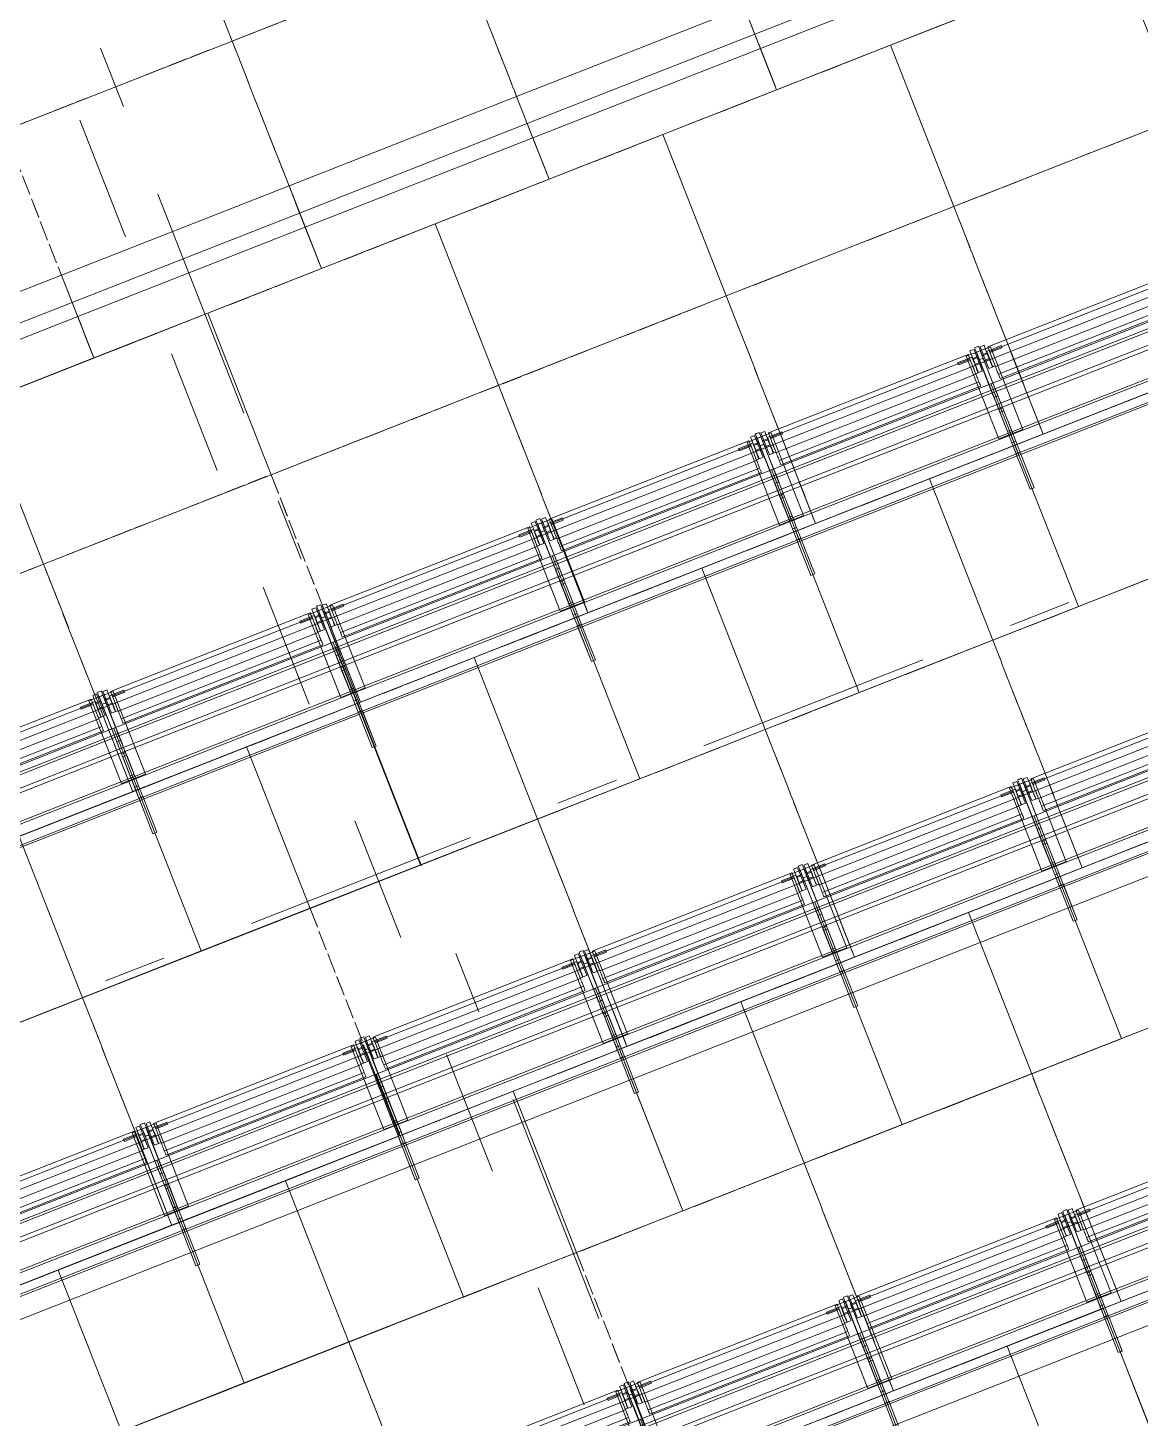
# Model space of a CAD drawing. Header units: millimetres. Extents: x -50172 to 74273, y -80883 to 11206.
# Drawn here: x -20496 to -17993, y -63313 to -60186 of the extents above; entities that cross this region are included whole.
import ezdxf
from ezdxf.enums import TextEntityAlignment as Align

# ---------------------------------------------------------------- set-up
doc = ezdxf.new("R2010")
doc.units = ezdxf.units.MM
doc.header["$MEASUREMENT"] = 0
for name, pattern in [('Dashed', [564.444447, 282.222223, -282.222223]), ('Double Dashed', [1093.611073, 529.166651, -211.666656, 141.111112, -211.666656]), ('Hidden Line', [55, 45, -10])]:
    doc.linetypes.add(name, pattern=pattern)
for name, color, linetype in [('A-25-M_Wall_Ext', 7, 'Continuous'), ('A-95-MC_Marker_Section_P2.Marker', 7, 'Continuous'), ('New_A-05-M_Gross_Int_Plant', 7, 'Continuous'), ('New_A-15-MG_Structural_Grid_Phase_2', 7, 'Continuous'), ('New_A-20-M_Floor_Slab', 7, 'Continuous'), ('New_A-35-M_FFE_Fixed', 7, 'Continuous')]:
    doc.layers.add(name, color=color, linetype=linetype)
for name, color, linetype, lineweight in [('A-25-M_Wall_Ext_Pen_No__1', 7, 'Continuous', 13), ('A-95-MC_Marker_Section_P2.Marker_Pen_No__1', 7, 'Continuous', 13), ('New_A-20-M_Floor_Slab_Pen_No__89', 8, 'Continuous', 20), ('New_A-35-M_FFE_Fixed_Pen_No__1', 7, 'Continuous', 13), ('New_A-35-M_FFE_Fixed_Pen_No__101', 252, 'Continuous', 15), ('New_A-95-P_Drawing_Pen_No__1', 7, 'Continuous', 13), ('New_ArchiCAD Zone Stamps_Pen_No__6', 7, 'Continuous', 35)]:
    doc.layers.add(name, color=color, linetype=linetype, lineweight=lineweight)
for name, color, linetype, lineweight, true_color in [('A-25-M_Wall_Ext_Pen_No__107', 7, 'Continuous', 15, 0xa6a6a6), ('New_A-05-M_Gross_Int_Plant_Pen_No__74', 7, 'Continuous', 20, 0x606060), ('New_A-15-MG_Structural_Grid_Phase_2_Pen_No__222', 7, 'Continuous', 13, 0x65af33), ('New_A-35-M_FFE_Fixed_Pen_No__102', 7, 'Continuous', 15, 0xcccccc)]:
    doc.layers.add(name, color=color, linetype=linetype, lineweight=lineweight, true_color=true_color)
doc.styles.add('GENERATED_STYLE_1', font='')
doc.styles.add('GENERATED_STYLE_3', font='')
doc.styles.add('GENERATED_STYLE_4', font='')
doc.styles.get('GENERATED_STYLE_1').set_extended_font_data('Arial', bold=True)
doc.styles.get('GENERATED_STYLE_3').set_extended_font_data('Arial')
doc.styles.get('GENERATED_STYLE_4').set_extended_font_data('Swis721 BT')
pattern_1 = [(60, (0, 0), (-43.30127, 25), []), (120, (0, 0), (43.30127, 25), [])]

# ---------------------------------------------------------------- blocks, each defined once
blk = doc.blocks.new('Slab_1_1', base_point=(-15913.9, -60223.1))
at = {"layer": 'New_A-20-M_Floor_Slab_Pen_No__89', "linetype": 'Continuous', "flags": 128}
blk.add_lwpolyline([(-15913.9, -60223.1), (-23563.9, -63227.3), (-23449.1, -64244), (-15306.1, -61046.2)], close=True, dxfattribs=at)
blk = doc.blocks.new('Slab_2_1', base_point=(-15335.8, -61005.9))
at = {"layer": 'New_A-20-M_Floor_Slab_Pen_No__89', "linetype": 'Continuous', "flags": 128}
blk.add_lwpolyline([(-15335.8, -61005.9), (-23454.7, -64194.3), (-23339.9, -65211), (-14728.1, -61829.1)], close=True, dxfattribs=at)
blk = doc.blocks.new('Slab_3_1', base_point=(-14757.8, -61788.8))
at = {"layer": 'New_A-20-M_Floor_Slab_Pen_No__89', "linetype": 'Continuous', "flags": 128}
blk.add_lwpolyline([(-14757.8, -61788.8), (-23345.5, -65161.3), (-23230.8, -66178), (-14150, -62611.9)], close=True, dxfattribs=at)
blk = doc.blocks.new('VENTS__3_1', base_point=(-30958.5, -71277.4))
at = {"layer": 'New_A-05-M_Gross_Int_Plant_Pen_No__74', "linetype": 'Continuous'}
blk.add_arc((-26782.7, -43787.3), 28124.1, 246.43121, 336.44961, dxfattribs=at)
at = {"layer": 'New_ArchiCAD Zone Stamps_Pen_No__6'}
for tag, height, style, p in [('ROOM_NAME', 250, 'GENERATED_STYLE_1', (-31302.6, -70145.2)), ('zoneNameLine2', 250, 'GENERATED_STYLE_1', (-31491, -70577.3)), ('measuredAreaCode', 200, 'GENERATED_STYLE_3', (-31679.5, -70998)), ('DUMMY_649', 200, 'GENERATED_STYLE_3', (-31372.1, -71132.1)), ('DUMMY_650', 200, 'GENERATED_STYLE_3', (-30882.7, -71345.4)), ('DUMMY_651', 133.3, 'GENERATED_STYLE_3', (-30603.4, -71452))]:
    blk.add_attdef(tag, text='', height=height, rotation=336.4404, dxfattribs=dict(at, style=style)).set_placement(p, align=Align.TOP_LEFT)
blk = doc.blocks.new('Wall_156_1', base_point=(-38294.6, -69816.9))
at = {"layer": 'A-25-M_Wall_Ext_Pen_No__107', "linetype": 'Continuous', "lineweight": 0, "true_color": 0x535353}
for points in [[(-38161.1, -69523.8, 0.417286), (-920.9, -54882.6), (-922.8, -54881.8, -0.417285), (-38160.3, -69522)], [(-38224.1, -69662.2, 0.417299), (-781.4, -54943), (-783.3, -54942.2, -0.417299), (-38223.3, -69660.3)]]:
    blk.add_hatch(color=251, dxfattribs=at).paths.add_polyline_path(points)
at = {"layer": 'A-25-M_Wall_Ext_Pen_No__107', "linetype": 'Continuous'}
h = blk.add_hatch(dxfattribs=at)
h.set_pattern_fill('Plaster_0001', color=256, style=0, pattern_type=2)
h.set_pattern_definition([(201.458, (0, 0), (-63.3617, 161.19955), [0, -100]), (201.458, (-14.85, -98.89), (-63.3617, 161.19955), [0, -100])])
h.paths.add_polyline_path([(-38160.3, -69522, 0.417285), (-922.8, -54881.8), (-936.5, -54875.8, -0.417284), (-38154.1, -69508.4)])
h = blk.add_hatch(dxfattribs=at)
h.set_pattern_fill('Plywood_0001', color=256, style=0, pattern_type=2)
h.set_pattern_definition([(0, (0, 0), (0, 200), [])])
h.paths.add_polyline_path([(-38231.6, -69678.5, 0.417301), (-764.9, -54950.1), (-781.4, -54943, -0.417299), (-38224.1, -69662.2)])
h = blk.add_hatch(dxfattribs=at)
h.set_pattern_fill('Batt_Insulation_0001', color=256, style=0, pattern_type=2)
h.set_pattern_definition(pattern_1)
h.paths.add_polyline_path([(-38273, -69769.5, 0.41731), (-673.1, -54989.8), (-764.9, -54950.1, -0.417301), (-38231.6, -69678.5)])
blk.add_hatch(color=256, dxfattribs=at).paths.add_polyline_path([(-38294.6, -69816.9, 0.417314), (-625.4, -55010.5), (-650.2, -54999.7, -0.417312), (-38283.4, -69792.3)])
h = blk.add_hatch(dxfattribs=at)
h.set_pattern_fill('Batt_Insulation_0001', color=256, style=0, pattern_type=2)
h.set_pattern_definition(pattern_1)
h.paths.add_polyline_path([(-38283.4, -69792.3, 0.417312), (-650.2, -54999.7), (-673.1, -54989.8, -0.41731), (-38273, -69769.5)])
at = {"layer": 'A-25-M_Wall_Ext_Pen_No__1', "linetype": 'Continuous'}
for radius, start, end in [(28147.8, 246.16247, 336.76276), (28145.8, 246.16252, 336.76277), (28130.8, 246.16287, 336.76285), (28299.8, 246.15895, 336.76189), (28297.8, 246.159, 336.7619), (28317.8, 246.15854, 336.76179), (28469.8, 246.15506, 336.76093), (28442.8, 246.15567, 336.76108), (28417.8, 246.15624, 336.76122)]:
    blk.add_arc((-26785.3, -43777.2), radius, start, end, dxfattribs=at)
blk = doc.blocks.new('Montpelier with surface')
at = {"layer": 'New_A-35-M_FFE_Fixed_Pen_No__1', "linetype": 'Continuous'}
for p, q in [((0, 534.8), (0, 4.8)), ((390, 534.8), (0, 534.8)), ((285, 539.6), (370, 539.6)), ((285, 530), (285, 539.6)), ((370, 539.6), (371, 539.6)), ((370, 530), (370, 539.6)), ((370, 4.8), (370, 534.8)), ((370, 534.8), (414.6, 534.8)), ((371, 539.6), (397.3, 539.6)), ((371, 530), (371, 539.6)), ((390, 4.8), (390, 534.8)), ((397.3, 530), (397.3, 539.6)), ((397.3, 539.6), (424.7, 539.6)), ((414.6, 534.8), (415.5, 534.8)), ((414.6, 4.8), (414.6, 534.8)), ((415.5, 534.8), (416.5, 534.8)), ((416, 539.1), (616, 539.1)), ((416, 539.1), (416, 505.4)), ((416.5, 534.8), (417.4, 534.8)), ((417.4, 534.8), (418.3, 534.8)), ((418.3, 534.8), (419, 534.8)), ((419, 534.8), (419.6, 534.8)), ((419.6, 534.8), (420, 534.8)), ((420, 534.8), (420.2, 534.8)), ((420.2, 4.8), (420.2, 534.8)), ((420.2, 534.8), (480, 534.8)), ((424.7, 530), (424.7, 539.6)), ((424.7, 539.6), (470.9, 539.6)), ((470.9, 539.6), (477.4, 539.6)), ((470.9, 530), (470.9, 539.6)), ((477.4, 539.6), (478.6, 539.6)), ((477.4, 530), (477.4, 539.6)), ((478.6, 539.6), (480.7, 539.6)), ((480, 534.8), (482.5, 534.8)), ((480, 4.8), (480, 534.8)), ((480.7, 539.6), (483.7, 539.6)), ((482.5, 534.8), (485.7, 534.8)), ((483.7, 539.6), (487.4, 539.6)), ((485.7, 534.8), (489.5, 534.8)), ((487.4, 539.6), (491.7, 539.6)), ((489.5, 534.8), (493.9, 534.8)), ((491.7, 539.6), (496.6, 539.6)), ((493.9, 534.8), (499, 534.8)), ((496.6, 539.6), (501.7, 539.6)), ((499, 534.8), (504.7, 534.8)), ((501.7, 539.6), (507.1, 539.6)), ((504.7, 534.8), (511, 534.8)), ((507.1, 539.6), (597.9, 539.6)), ((507.1, 530), (507.1, 539.6)), ((511, 534.8), (517.9, 534.8)), ((517.9, 534.8), (525.2, 534.8)), ((517.9, 4.8), (517.9, 534.8)), ((525.2, 534.8), (530.9, 534.8)), ((530.9, 534.8), (535, 534.8)), ((535, 534.8), (537.4, 534.8)), ((537.4, 534.8), (538.2, 534.8)), ((538.2, 4.8), (538.2, 534.8)), ((597.9, 539.6), (608.1, 539.6)), ((597.9, 530), (597.9, 539.6)), ((608.1, 539.6), (617, 539.6)), ((616, 539.1), (616, 505.4)), ((617, 539.6), (623.5, 539.6)), ((623.5, 539.6), (626.7, 539.6)), ((626.7, 530), (626.7, 539.6)), ((285, 530), (370, 530)), ((370, 530), (371, 530)), ((371, 530), (397.3, 530)), ((397.3, 530), (424.7, 530)), ((416, 505.4), (616, 505.4)), ((424.7, 530), (470.9, 530)), ((470.9, 530), (477.4, 530)), ((477.4, 530), (478.6, 530)), ((478.6, 530), (480.7, 530)), ((480.7, 530), (483.7, 530)), ((483.7, 530), (487.4, 530)), ((487.4, 530), (491.7, 530)), ((491.7, 530), (496.6, 530)), ((496.6, 530), (501.7, 530)), ((501.7, 530), (507.1, 530)), ((507.1, 530), (597.9, 530)), ((541.1, 28.4), (541.1, 511.2)), ((541.1, 511.2), (541.7, 511.2)), ((541.7, 511.2), (543.1, 511.2)), ((543.1, 511.2), (545.3, 511.2)), ((545.3, 511.2), (548.1, 511.2)), ((548.1, 511.2), (551.8, 511.2)), ((551.8, 511.2), (552.7, 511.2)), ((551.8, 28.4), (551.8, 511.2)), ((552.7, 511.2), (554.3, 511.2)), ((554.3, 511.2), (556.3, 511.2)), ((556.3, 511.2), (558.8, 511.2)), ((558.8, 511.2), (561.5, 511.2)), ((561.5, 511.2), (564.4, 511.2)), ((564.4, 511.2), (567.4, 511.2)), ((567.4, 511.2), (570.4, 511.2)), ((570.4, 511.2), (607, 511.2)), ((570.4, 28.4), (570.4, 511.2)), ((571.6, 527.1), (573.6, 527.1)), ((571.6, 527.1), (571.6, 517.7)), ((571.6, 517.7), (573.6, 517.7)), ((571.6, 517), (572.4, 517)), ((571.6, 517), (571.6, 511.2)), ((571.6, 511.2), (572.4, 511.2)), ((572.4, 517), (574.9, 517)), ((572.4, 511.2), (574.9, 511.2)), ((573.6, 527.1), (579.3, 527.1)), ((573.6, 517.7), (579.3, 517.7)), ((574.9, 517), (578.9, 517)), ((574.9, 511.2), (578.9, 511.2)), ((578.9, 517), (584, 517)), ((578.9, 511.2), (584, 511.2)), ((579.3, 527.1), (587.8, 527.1)), ((579.3, 517.7), (587.8, 517.7)), ((584, 517), (590.1, 517)), ((584, 511.2), (590.1, 511.2)), ((587.8, 527.1), (597.9, 527.1)), ((587.8, 517.7), (597.9, 517.7)), ((589.7, 530.3), (590.2, 530.3)), ((589.7, 530.3), (589.7, 517.7)), ((589.7, 517.7), (590.2, 517.7)), ((590.1, 517), (596.6, 517)), ((590.1, 511.2), (596.6, 511.2)), ((590.2, 530.3), (591.7, 530.3)), ((590.2, 517.7), (591.7, 517.7)), ((591.7, 530.3), (594, 530.3)), ((591.7, 517.7), (594, 517.7)), ((592.1, 530.3), (592.7, 530.3)), ((592.1, 530.3), (592.1, 517.7)), ((592.1, 517.7), (592.7, 517.7)), ((592.7, 530.3), (594.2, 530.3)), ((592.7, 517.7), (594.2, 517.7)), ((594, 530.3), (596.7, 530.3)), ((594, 517.7), (596.7, 517.7)), ((594.2, 530.3), (596.5, 530.3)), ((594.2, 517.7), (596.5, 517.7)), ((596.5, 530.3), (599.1, 530.3)), ((596.5, 517.7), (599.1, 517.7)), ((596.6, 517), (603.3, 517)), ((596.6, 511.2), (603.3, 511.2)), ((596.7, 530.3), (599.4, 530.3)), ((596.7, 517.7), (599.4, 517.7)), ((597.9, 530), (608.1, 530)), ((597.9, 527.1), (608, 527.1)), ((597.9, 517.7), (608, 517.7)), ((599.1, 530.3), (601.8, 530.3)), ((599.1, 517.7), (601.8, 517.7)), ((599.4, 530.3), (601.6, 530.3)), ((599.4, 517.7), (601.6, 517.7)), ((601.6, 530.3), (603.2, 530.3)), ((601.6, 517.7), (603.2, 517.7)), ((601.8, 530.3), (604.1, 530.3)), ((601.8, 517.7), (604.1, 517.7)), ((603.2, 530.3), (603.7, 530.3)), ((603.2, 517.7), (603.7, 517.7)), ((603.3, 517), (609.5, 517)), ((603.3, 511.2), (609.5, 511.2)), ((603.7, 530.3), (603.7, 517.7)), ((604.1, 530.3), (605.6, 530.3)), ((604.1, 517.7), (605.6, 517.7)), ((604.5, 511.2), (604.5, 482.3)), ((604.5, 511.2), (609.5, 511.2)), ((605.6, 530.3), (606.1, 530.3)), ((605.6, 517.7), (606.1, 517.7)), ((606.1, 530.3), (606.1, 517.7)), ((607, 511.2), (609.5, 511.2)), ((607, 28.4), (607, 511.2)), ((608, 527.1), (616.5, 527.1)), ((608, 517.7), (616.5, 517.7)), ((608.1, 530), (617, 530)), ((609.5, 517), (609.5, 511.2)), ((609.5, 511.2), (611.9, 511.2)), ((609.5, 511.2), (609.5, 482.3)), ((611.9, 511.2), (613.9, 511.2)), ((613.9, 511.2), (615.5, 511.2)), ((615.5, 511.2), (616.8, 511.2)), ((616.5, 527.1), (622.2, 527.1)), ((616.5, 517.7), (622.2, 517.7)), ((616.8, 511.2), (617.6, 511.2)), ((617, 530), (623.5, 530)), ((617.6, 511.2), (617.9, 511.2)), ((617.9, 28.4), (617.9, 511.2)), ((622.2, 527.1), (624.2, 527.1)), ((622.2, 517.7), (624.2, 517.7)), ((623.5, 530), (626.7, 530)), ((624.2, 527.1), (624.2, 517.7)), ((604.5, 482.3), (609.5, 482.3)), ((416, 0), (416, 33.7)), ((416, 33.7), (616, 33.7)), ((604.5, 28.4), (604.5, 57.3)), ((604.5, 57.3), (609.5, 57.3)), ((609.5, 28.4), (609.5, 57.3)), ((616, 0), (616, 33.7)), ((0, 4.8), (390, 4.8)), ((285, 9.6), (370, 9.6)), ((285, 0), (285, 9.6)), ((370, 9.6), (371, 9.6)), ((370, 0), (370, 9.6)), ((370, 4.8), (414.6, 4.8)), ((371, 9.6), (397.3, 9.6)), ((371, 0), (371, 9.6)), ((397.3, 9.6), (424.7, 9.6)), ((397.3, 0), (397.3, 9.6)), ((414.6, 4.8), (415.5, 4.8)), ((415.5, 4.8), (416.5, 4.8)), ((416.5, 4.8), (417.4, 4.8)), ((417.4, 4.8), (418.3, 4.8)), ((418.3, 4.8), (419, 4.8)), ((419, 4.8), (419.6, 4.8)), ((419.6, 4.8), (420, 4.8)), ((420, 4.8), (420.2, 4.8)), ((420.2, 4.8), (480, 4.8)), ((424.7, 9.6), (470.9, 9.6)), ((424.7, 0), (424.7, 9.6)), ((470.9, 9.6), (477.4, 9.6)), ((470.9, 0), (470.9, 9.6)), ((477.4, 9.6), (478.6, 9.6)), ((477.4, 0), (477.4, 9.6)), ((478.6, 9.6), (480.7, 9.6)), ((480, 4.8), (482.5, 4.8)), ((480.7, 9.6), (483.7, 9.6)), ((482.5, 4.8), (485.7, 4.8)), ((483.7, 9.6), (487.4, 9.6)), ((485.7, 4.8), (489.5, 4.8)), ((487.4, 9.6), (491.7, 9.6)), ((489.5, 4.8), (493.9, 4.8)), ((491.7, 9.6), (496.6, 9.6)), ((493.9, 4.8), (499, 4.8)), ((496.6, 9.6), (501.7, 9.6)), ((499, 4.8), (504.7, 4.8)), ((501.7, 9.6), (507.1, 9.6)), ((504.7, 4.8), (511, 4.8)), ((507.1, 9.6), (597.9, 9.6)), ((507.1, 0), (507.1, 9.6)), ((511, 4.8), (517.9, 4.8)), ((517.9, 4.8), (525.2, 4.8)), ((525.2, 4.8), (530.9, 4.8)), ((530.9, 4.8), (535, 4.8)), ((535, 4.8), (537.4, 4.8)), ((537.4, 4.8), (538.2, 4.8)), ((541.1, 28.4), (541.7, 28.4)), ((541.7, 28.4), (543.1, 28.4)), ((543.1, 28.4), (545.3, 28.4)), ((545.3, 28.4), (548.1, 28.4)), ((548.1, 28.4), (551.8, 28.4)), ((551.8, 28.4), (552.7, 28.4)), ((552.7, 28.4), (554.3, 28.4)), ((554.3, 28.4), (556.3, 28.4)), ((556.3, 28.4), (558.8, 28.4)), ((558.8, 28.4), (561.5, 28.4)), ((561.5, 28.4), (564.4, 28.4)), ((564.4, 28.4), (567.4, 28.4)), ((567.4, 28.4), (570.4, 28.4)), ((570.4, 28.4), (607, 28.4)), ((571.6, 22.6), (571.6, 28.4)), ((571.6, 28.4), (572.4, 28.4)), ((571.6, 22.6), (572.4, 22.6)), ((571.6, 21.9), (573.6, 21.9)), ((571.6, 12.5), (571.6, 21.9)), ((571.6, 12.5), (573.6, 12.5)), ((572.4, 28.4), (574.9, 28.4)), ((572.4, 22.6), (574.9, 22.6)), ((573.6, 21.9), (579.3, 21.9)), ((573.6, 12.5), (579.3, 12.5)), ((574.9, 28.4), (578.9, 28.4)), ((574.9, 22.6), (578.9, 22.6)), ((578.9, 28.4), (584, 28.4)), ((578.9, 22.6), (584, 22.6)), ((579.3, 21.9), (587.8, 21.9)), ((579.3, 12.5), (587.8, 12.5)), ((584, 28.4), (590.1, 28.4)), ((584, 22.6), (590.1, 22.6)), ((587.8, 21.9), (597.9, 21.9)), ((587.8, 12.5), (597.9, 12.5)), ((589.7, 9.3), (589.7, 21.9)), ((589.7, 21.9), (590.2, 21.9)), ((589.7, 9.3), (590.2, 9.3)), ((590.1, 28.4), (596.6, 28.4)), ((590.1, 22.6), (596.6, 22.6)), ((590.2, 21.9), (591.7, 21.9)), ((590.2, 9.3), (591.7, 9.3)), ((591.7, 21.9), (594, 21.9)), ((591.7, 9.3), (594, 9.3)), ((592.1, 9.3), (592.1, 21.9)), ((592.1, 21.9), (592.7, 21.9)), ((592.1, 9.3), (592.7, 9.3)), ((592.7, 21.9), (594.2, 21.9)), ((592.7, 9.3), (594.2, 9.3)), ((594, 21.9), (596.7, 21.9)), ((594, 9.3), (596.7, 9.3)), ((594.2, 21.9), (596.5, 21.9)), ((594.2, 9.3), (596.5, 9.3)), ((596.5, 21.9), (599.1, 21.9)), ((596.5, 9.3), (599.1, 9.3)), ((596.6, 28.4), (603.3, 28.4)), ((596.6, 22.6), (603.3, 22.6)), ((596.7, 21.9), (599.4, 21.9)), ((596.7, 9.3), (599.4, 9.3)), ((597.9, 21.9), (608, 21.9)), ((597.9, 12.5), (608, 12.5)), ((597.9, 9.6), (608.1, 9.6)), ((597.9, 0), (597.9, 9.6)), ((599.1, 21.9), (601.8, 21.9)), ((599.1, 9.3), (601.8, 9.3)), ((599.4, 21.9), (601.6, 21.9)), ((599.4, 9.3), (601.6, 9.3)), ((601.6, 21.9), (603.2, 21.9)), ((601.6, 9.3), (603.2, 9.3)), ((601.8, 21.9), (604.1, 21.9)), ((601.8, 9.3), (604.1, 9.3)), ((603.2, 21.9), (603.7, 21.9)), ((603.2, 9.3), (603.7, 9.3)), ((603.3, 28.4), (609.5, 28.4)), ((603.3, 22.6), (609.5, 22.6)), ((603.7, 9.3), (603.7, 21.9)), ((604.1, 21.9), (605.6, 21.9)), ((604.1, 9.3), (605.6, 9.3)), ((604.5, 28.4), (609.5, 28.4)), ((605.6, 21.9), (606.1, 21.9)), ((605.6, 9.3), (606.1, 9.3)), ((606.1, 9.3), (606.1, 21.9)), ((607, 28.4), (609.5, 28.4)), ((608, 21.9), (616.5, 21.9)), ((608, 12.5), (616.5, 12.5)), ((608.1, 9.6), (617, 9.6)), ((609.5, 22.6), (609.5, 28.4)), ((609.5, 28.4), (611.9, 28.4)), ((611.9, 28.4), (613.9, 28.4)), ((613.9, 28.4), (615.5, 28.4)), ((615.5, 28.4), (616.8, 28.4)), ((616.5, 21.9), (622.2, 21.9)), ((616.5, 12.5), (622.2, 12.5)), ((616.8, 28.4), (617.6, 28.4)), ((617, 9.6), (623.5, 9.6)), ((617.6, 28.4), (617.9, 28.4)), ((622.2, 21.9), (624.2, 21.9)), ((622.2, 12.5), (624.2, 12.5)), ((623.5, 9.6), (626.7, 9.6)), ((624.2, 12.5), (624.2, 21.9)), ((626.7, 0), (626.7, 9.6)), ((285, 0), (370, 0)), ((370, 0), (371, 0)), ((371, 0), (397.3, 0)), ((397.3, 0), (424.7, 0)), ((416, 0), (616, 0)), ((424.7, 0), (470.9, 0)), ((470.9, 0), (477.4, 0)), ((477.4, 0), (478.6, 0)), ((478.6, 0), (480.7, 0)), ((480.7, 0), (483.7, 0)), ((483.7, 0), (487.4, 0)), ((487.4, 0), (491.7, 0)), ((491.7, 0), (496.6, 0)), ((496.6, 0), (501.7, 0)), ((501.7, 0), (507.1, 0)), ((507.1, 0), (597.9, 0)), ((597.9, 0), (608.1, 0)), ((608.1, 0), (617, 0)), ((617, 0), (623.5, 0)), ((623.5, 0), (626.7, 0))]:
    blk.add_line(p, q, dxfattribs=at)
blk = doc.blocks.new('Standard grid marker_10')
at = {"layer": 'New_A-15-MG_Structural_Grid_Phase_2_Pen_No__222', "linetype": 'Double Dashed'}
blk.add_line((2590.8, 0), (19514.6, 0), dxfattribs=at)
at = {"layer": 'New_A-15-MG_Structural_Grid_Phase_2_Pen_No__222', "style": 'GENERATED_STYLE_4'}
for tag, p in [('AC_MarkerText_1_0', (-500, 43.2)), ('AC_MarkerText_1_1', (22605.4, 43.2))]:
    blk.add_attdef(tag, text='', height=350, rotation=225.0159, dxfattribs=at).set_placement(p, align=Align.MIDDLE_CENTER)
blk = doc.blocks.new('Standard grid marker_17')
at = {"layer": 'New_A-15-MG_Structural_Grid_Phase_2_Pen_No__222', "linetype": 'Double Dashed'}
blk.add_line((1813.2, 0), (6970.5, 0), dxfattribs=at)
blk = doc.blocks.new('Standard grid marker_24')
at = {"layer": 'New_A-15-MG_Structural_Grid_Phase_2_Pen_No__222', "linetype": 'Double Dashed'}
blk.add_arc((0, 0), 27977.6, 0, 90.63597, dxfattribs=at)
at = {"layer": 'New_A-15-MG_Structural_Grid_Phase_2_Pen_No__222', "style": 'GENERATED_STYLE_4'}
blk.add_attdef('AC_MarkerText_1', text='', height=350, rotation=90.3066, dxfattribs=at).set_placement((-1326.2, 28008), align=Align.MIDDLE_CENTER)
blk = doc.blocks.new('Cutting Plane_1_1', base_point=(-16057.7, -71396.2))
at = {"layer": 'A-95-MC_Marker_Section_P2.Marker_Pen_No__1', "linetype": 'Dashed'}
blk.add_line((-16149.1, -71163.5), (-24894.6, -48893.9), dxfattribs=at)

msp = doc.modelspace()

# ---------------------------------------------------------------- linework, layer by layer
at = {"layer": 'New_A-35-M_FFE_Fixed_Pen_No__1', "linetype": 'Continuous', "flags": 128}
for points in [[(-17955.4, -60999), (-18467.3, -61200.1), (-18324.8, -61563.1), (-17812.8, -61362)], [(-18467.3, -61200.1), (-18979.3, -61401.1), (-18836.7, -61764.1), (-18324.8, -61563.1)], [(-18723.3, -61300.6), (-18759.9, -61207.5), (-19271.8, -61408.5), (-19235.3, -61501.6)], [(-19235.3, -61501.6), (-19271.8, -61408.5), (-19783.7, -61609.6), (-19747.2, -61702.7)], [(-18979.3, -61401.1), (-19491.2, -61602.1), (-19348.7, -61965.2), (-18836.7, -61764.1)], [(-20259.1, -61903.7), (-20295.7, -61810.6), (-19783.7, -61609.6), (-19747.2, -61702.7)], [(-19491.2, -61602.1), (-20003.2, -61803.2), (-19860.6, -62166.2), (-19348.7, -61965.2)], [(-17660.9, -61748.8), (-17684.9, -61687.8), (-18196.8, -61888.8), (-18172.9, -61949.9)], [(-17611.8, -61874), (-18123.7, -62075), (-18196.8, -61888.8), (-17684.9, -61687.8)], [(-17611.8, -61874), (-17648.4, -61780.9), (-18160.3, -61981.9), (-18123.7, -62075)], [(-20771.1, -62104.8), (-20807.6, -62011.7), (-20295.7, -61810.6), (-20259.1, -61903.7)], [(-20515.1, -62004.2), (-20003.2, -61803.2), (-19860.6, -62166.2), (-20372.5, -62367.2)], [(-18172.9, -61949.9), (-18196.8, -61888.8), (-18708.8, -62089.9), (-18684.8, -62150.9)], [(-18123.7, -62075), (-18635.7, -62276.1), (-18708.8, -62089.9), (-18196.8, -61888.8)], [(-18123.7, -62075), (-18160.3, -61981.9), (-18672.2, -62183), (-18635.7, -62276.1)], [(-17867.8, -61974.5), (-18379.7, -62175.5), (-18237.2, -62538.5), (-17725.2, -62337.5)], [(-21027, -62205.3), (-20515.1, -62004.2), (-20372.5, -62367.2), (-20884.5, -62568.3)], [(-18684.8, -62150.9), (-18708.8, -62089.9), (-19220.7, -62290.9), (-19196.8, -62352)], [(-18635.7, -62276.1), (-19147.6, -62477.1), (-19220.7, -62290.9), (-18708.8, -62089.9)], [(-18635.7, -62276.1), (-18672.2, -62183), (-19184.2, -62384), (-19147.6, -62477.1)], [(-18379.7, -62175.5), (-18891.6, -62376.6), (-18749.1, -62739.6), (-18237.2, -62538.5)], [(-19196.8, -62352), (-19220.7, -62290.9), (-19732.7, -62492), (-19708.7, -62553)], [(-19147.6, -62477.1), (-19659.6, -62678.1), (-19732.7, -62492), (-19220.7, -62290.9)], [(-19147.6, -62477.1), (-19184.2, -62384), (-19696.1, -62585.1), (-19659.6, -62678.1)], [(-18891.6, -62376.6), (-19403.6, -62577.6), (-19261, -62940.6), (-18749.1, -62739.6)], [(-20220.6, -62754), (-20244.6, -62693), (-19732.7, -62492), (-19708.7, -62553)], [(-20171.5, -62879.2), (-19659.6, -62678.1), (-19732.7, -62492), (-20244.6, -62693)], [(-19915.5, -62778.7), (-19403.6, -62577.6), (-19261, -62940.6), (-19773, -63141.7)], [(-20171.5, -62879.2), (-20208.1, -62786.1), (-19696.1, -62585.1), (-19659.6, -62678.1)], [(-17573.3, -62724.3), (-17597.3, -62663.3), (-18109.2, -62864.3), (-18085.3, -62925.3)], [(-17524.2, -62849.4), (-18036.1, -63050.5), (-18109.2, -62864.3), (-17597.3, -62663.3)], [(-20732.6, -62955.1), (-20756.5, -62894.1), (-20244.6, -62693), (-20220.6, -62754)], [(-20683.4, -63080.2), (-20171.5, -62879.2), (-20244.6, -62693), (-20756.5, -62894.1)], [(-17524.2, -62849.4), (-17560.7, -62756.4), (-18072.7, -62957.4), (-18036.1, -63050.5)], [(-20683.4, -63080.2), (-20720, -62987.1), (-20208.1, -62786.1), (-20171.5, -62879.2)], [(-20427.5, -62979.7), (-19915.5, -62778.7), (-19773, -63141.7), (-20284.9, -63342.7)], [(-18085.3, -62925.3), (-18109.2, -62864.3), (-18621.2, -63065.4), (-18597.2, -63126.4)], [(-18036.1, -63050.5), (-18548, -63251.5), (-18621.2, -63065.4), (-18109.2, -62864.3)], [(-17780.1, -62950), (-18292.1, -63151), (-18149.5, -63514), (-17637.6, -63313)], [(-20939.4, -63180.7), (-20427.5, -62979.7), (-20284.9, -63342.7), (-20796.8, -63543.8)], [(-18036.1, -63050.5), (-18072.7, -62957.4), (-18584.6, -63158.4), (-18548, -63251.5)], [(-18597.2, -63126.4), (-18621.2, -63065.4), (-19133.1, -63266.4), (-19109.1, -63327.4)], [(-18548, -63251.5), (-19060, -63452.6), (-19133.1, -63266.4), (-18621.2, -63065.4)], [(-18548, -63251.5), (-18584.6, -63158.4), (-19096.5, -63359.5), (-19060, -63452.6)], [(-18292.1, -63151), (-18804, -63352), (-18661.5, -63715.1), (-18149.5, -63514)], [(-19621.1, -63528.5), (-19645, -63467.4), (-19133.1, -63266.4), (-19109.1, -63327.4)], [(-19571.9, -63653.6), (-19060, -63452.6), (-19133.1, -63266.4), (-19645, -63467.4)]]:
    msp.add_lwpolyline(points, close=True, dxfattribs=at)
at = {"layer": 'New_A-35-M_FFE_Fixed_Pen_No__101', "linetype": 'Hidden Line', "flags": 128}
for points in [[(-17611.8, -61874), (-17812.8, -61362), (-18324.8, -61563.1), (-18123.7, -62075)], [(-18123.7, -62075), (-18324.8, -61563.1), (-18836.7, -61764.1), (-18635.7, -62276.1)], [(-18635.7, -62276.1), (-18836.7, -61764.1), (-19348.7, -61965.2), (-19147.6, -62477.1)], [(-19147.6, -62477.1), (-19348.7, -61965.2), (-19860.6, -62166.2), (-19659.6, -62678.1)], [(-20171.5, -62879.2), (-20372.5, -62367.2), (-19860.6, -62166.2), (-19659.6, -62678.1)], [(-17524.2, -62849.4), (-17725.2, -62337.5), (-18237.2, -62538.5), (-18036.1, -63050.5)], [(-20683.4, -63080.2), (-20884.5, -62568.3), (-20372.5, -62367.2), (-20171.5, -62879.2)], [(-18036.1, -63050.5), (-18237.2, -62538.5), (-18749.1, -62739.6), (-18548, -63251.5)], [(-18548, -63251.5), (-18749.1, -62739.6), (-19261, -62940.6), (-19060, -63452.6)], [(-19571.9, -63653.6), (-19773, -63141.7), (-19261, -62940.6), (-19060, -63452.6)], [(-20083.9, -63854.7), (-20284.9, -63342.7), (-19773, -63141.7), (-19571.9, -63653.6)]]:
    msp.add_lwpolyline(points, close=True, dxfattribs=at)
at = {"layer": 'New_A-35-M_FFE_Fixed_Pen_No__102', "linetype": 'Hidden Line', "flags": 128}
for points in [[(-18299, -60124.1), (-18500, -59612.1), (-19012, -59813.2), (-18810.9, -60325.1)], [(-18810.9, -60325.1), (-19012, -59813.2), (-19523.9, -60014.2), (-19322.9, -60526.1)], [(-19322.9, -60526.1), (-19523.9, -60014.2), (-20035.9, -60215.3), (-19834.8, -60727.2)], [(-19834.8, -60727.2), (-20035.9, -60215.3), (-20547.8, -60416.3), (-20346.8, -60928.2)], [(-17699.4, -60898.5), (-17900.5, -60386.6), (-18412.4, -60587.6), (-18211.4, -61099.5)], [(-20858.7, -61129.3), (-21059.7, -60617.3), (-20547.8, -60416.3), (-20346.8, -60928.2)], [(-18211.4, -61099.5), (-18412.4, -60587.6), (-18924.4, -60788.6), (-18723.3, -61300.6)], [(-18723.3, -61300.6), (-18924.4, -60788.6), (-19436.3, -60989.7), (-19235.3, -61501.6)], [(-19235.3, -61501.6), (-19436.3, -60989.7), (-19948.2, -61190.7), (-19747.2, -61702.7)], [(-20259.1, -61903.7), (-20460.2, -61391.8), (-19948.2, -61190.7), (-19747.2, -61702.7)], [(-20771.1, -62104.8), (-20972.1, -61592.8), (-20460.2, -61391.8), (-20259.1, -61903.7)]]:
    msp.add_lwpolyline(points, close=True, dxfattribs=at)
at = {"layer": 'New_A-35-M_FFE_Fixed_Pen_No__102', "linetype": 'Continuous', "flags": 128}
for points in [[(-19666.5, -59651.2), (-20178.4, -59852.2), (-20035.9, -60215.3), (-19523.9, -60014.2)], [(-20178.4, -59852.2), (-20690.4, -60053.3), (-20547.8, -60416.3), (-20035.9, -60215.3)], [(-18348.1, -59998.9), (-18372.1, -59937.9), (-18884.1, -60138.9), (-18860.1, -60200)], [(-18299, -60124.1), (-18810.9, -60325.1), (-18884.1, -60138.9), (-18372.1, -59937.9)], [(-18299, -60124.1), (-18335.6, -60031), (-18847.5, -60232), (-18810.9, -60325.1)], [(-18043, -60023.5), (-18555, -60224.6), (-18412.4, -60587.6), (-17900.5, -60386.6)], [(-18860.1, -60200), (-18884.1, -60138.9), (-19396, -60340), (-19372, -60401)], [(-18810.9, -60325.1), (-19322.9, -60526.1), (-19396, -60340), (-18884.1, -60138.9)], [(-18810.9, -60325.1), (-18847.5, -60232), (-19359.4, -60433.1), (-19322.9, -60526.1)], [(-18555, -60224.6), (-19066.9, -60425.6), (-18924.4, -60788.6), (-18412.4, -60587.6)], [(-19372, -60401), (-19396, -60340), (-19907.9, -60541), (-19884, -60602.1)], [(-19322.9, -60526.1), (-19834.8, -60727.2), (-19907.9, -60541), (-19396, -60340)], [(-19322.9, -60526.1), (-19359.4, -60433.1), (-19871.4, -60634.1), (-19834.8, -60727.2)], [(-19066.9, -60425.6), (-19578.9, -60626.7), (-19436.3, -60989.7), (-18924.4, -60788.6)], [(-19884, -60602.1), (-19907.9, -60541), (-20419.9, -60742.1), (-20395.9, -60803.1)], [(-19834.8, -60727.2), (-20346.8, -60928.2), (-20419.9, -60742.1), (-19907.9, -60541)], [(-19834.8, -60727.2), (-19871.4, -60634.1), (-20383.3, -60835.2), (-20346.8, -60928.2)], [(-19578.9, -60626.7), (-20090.8, -60827.7), (-19948.2, -61190.7), (-19436.3, -60989.7)], [(-17748.6, -60773.4), (-17772.5, -60712.3), (-18284.5, -60913.4), (-18260.5, -60974.4)], [(-17699.4, -60898.5), (-18211.4, -61099.5), (-18284.5, -60913.4), (-17772.5, -60712.3)], [(-20907.8, -61004.1), (-20931.8, -60943.1), (-20419.9, -60742.1), (-20395.9, -60803.1)], [(-20858.7, -61129.3), (-20346.8, -60928.2), (-20419.9, -60742.1), (-20931.8, -60943.1)], [(-20602.7, -61028.8), (-20090.8, -60827.7), (-19948.2, -61190.7), (-20460.2, -61391.8)], [(-17699.4, -60898.5), (-17736, -60805.4), (-18247.9, -61006.5), (-18211.4, -61099.5)], [(-20858.7, -61129.3), (-20895.3, -61036.2), (-20383.3, -60835.2), (-20346.8, -60928.2)], [(-18260.5, -60974.4), (-18284.5, -60913.4), (-18796.4, -61114.4), (-18772.5, -61175.4)], [(-18211.4, -61099.5), (-18723.3, -61300.6), (-18796.4, -61114.4), (-18284.5, -60913.4)], [(-18211.4, -61099.5), (-18247.9, -61006.5), (-18759.9, -61207.5), (-18723.3, -61300.6)], [(-21114.7, -61229.8), (-20602.7, -61028.8), (-20460.2, -61391.8), (-20972.1, -61592.8)], [(-18772.5, -61175.4), (-18796.4, -61114.4), (-19308.4, -61315.5), (-19284.4, -61376.5)], [(-18723.3, -61300.6), (-19235.3, -61501.6), (-19308.4, -61315.5), (-18796.4, -61114.4)], [(-19284.4, -61376.5), (-19308.4, -61315.5), (-19820.3, -61516.5), (-19796.3, -61577.5)], [(-19235.3, -61501.6), (-19747.2, -61702.7), (-19820.3, -61516.5), (-19308.4, -61315.5)], [(-20308.3, -61778.6), (-20332.2, -61717.5), (-19820.3, -61516.5), (-19796.3, -61577.5)], [(-20259.1, -61903.7), (-19747.2, -61702.7), (-19820.3, -61516.5), (-20332.2, -61717.5)], [(-20820.2, -61979.6), (-20844.2, -61918.6), (-20332.2, -61717.5), (-20308.3, -61778.6)], [(-20771.1, -62104.8), (-20259.1, -61903.7), (-20332.2, -61717.5), (-20844.2, -61918.6)]]:
    msp.add_lwpolyline(points, close=True, dxfattribs=at)
at = {"layer": 'New_A-95-P_Drawing_Pen_No__1', "linetype": 'Continuous'}
msp.add_arc((-26783.5, -43782), 28261, 246.82787, 336.44041, dxfattribs=at)

# ---------------------------------------------------------------- block references
at = {"layer": 'A-25-M_Wall_Ext', "color": 250, "lineweight": 50, "true_color": 0x2a2a2a}
msp.add_blockref('Wall_156_1', (-38294.6, -69816.9), dxfattribs=at)
at = {"layer": 'A-95-MC_Marker_Section_P2.Marker'}
msp.add_blockref('Cutting Plane_1_1', (-16057.7, -71396.2), dxfattribs=at)
at = {"layer": 'New_A-05-M_Gross_Int_Plant', "linetype": 'Continuous'}
msp.add_blockref('VENTS__3_1', (-30958.5, -71277.4), dxfattribs=at)
at = {"layer": 'New_A-15-MG_Structural_Grid_Phase_2', "color": 8, "linetype": 'Continuous', "lineweight": 15, "zscale": 1000}
for name, p, rotation in [('Standard grid marker_24', (-26783.5, -43781.2), 246.1337837427074), ('Standard grid marker_10', (-16266.9, -70590.4), 111.4245376389394), ('Standard grid marker_17', (-23716, -63662.8), 21.44041158373082)]:
    msp.add_blockref(name, p, dxfattribs=dict(at, rotation=rotation))
at = {"layer": 'New_A-20-M_Floor_Slab', "color": 8, "linetype": 'Continuous', "lineweight": 20}
for name, p in [('Slab_1_1', (-15913.9, -60223.1)), ('Slab_2_1', (-15335.8, -61005.9)), ('Slab_3_1', (-14757.8, -61788.8))]:
    msp.add_blockref(name, p, dxfattribs=at)
at = {"layer": 'New_A-35-M_FFE_Fixed', "color": 251, "linetype": 'Continuous', "lineweight": 20, "true_color": 0x606060, "zscale": 1000, "rotation": 111.4404118615947}
for p in [(-17634.4, -61291.5), (-18127.7, -61485.2), (-18621, -61679), (-19114.4, -61872.7), (-17537.4, -62263.3), (-18030.8, -62457.1), (-18524.1, -62650.8), (-17436, -63233.4), (-17929.4, -63427.1), (-18422.7, -63620.9)]:
    msp.add_blockref('Montpelier with surface', p, dxfattribs=at)
at = {"layer": 'New_A-35-M_FFE_Fixed', "color": 251, "linetype": 'Continuous', "lineweight": 20, "true_color": 0x606060, "xscale": -1, "zscale": 1000, "rotation": 291.4404118616326}
for p in [(-20109.9, -62263.7), (-20603.2, -62457.4), (-19519.6, -63041.8), (-20013, -63235.5), (-20506.3, -63429.2), (-19418.2, -64011.8)]:
    msp.add_blockref('Montpelier with surface', p, dxfattribs=at)

doc.saveas('drawing.dxf')
